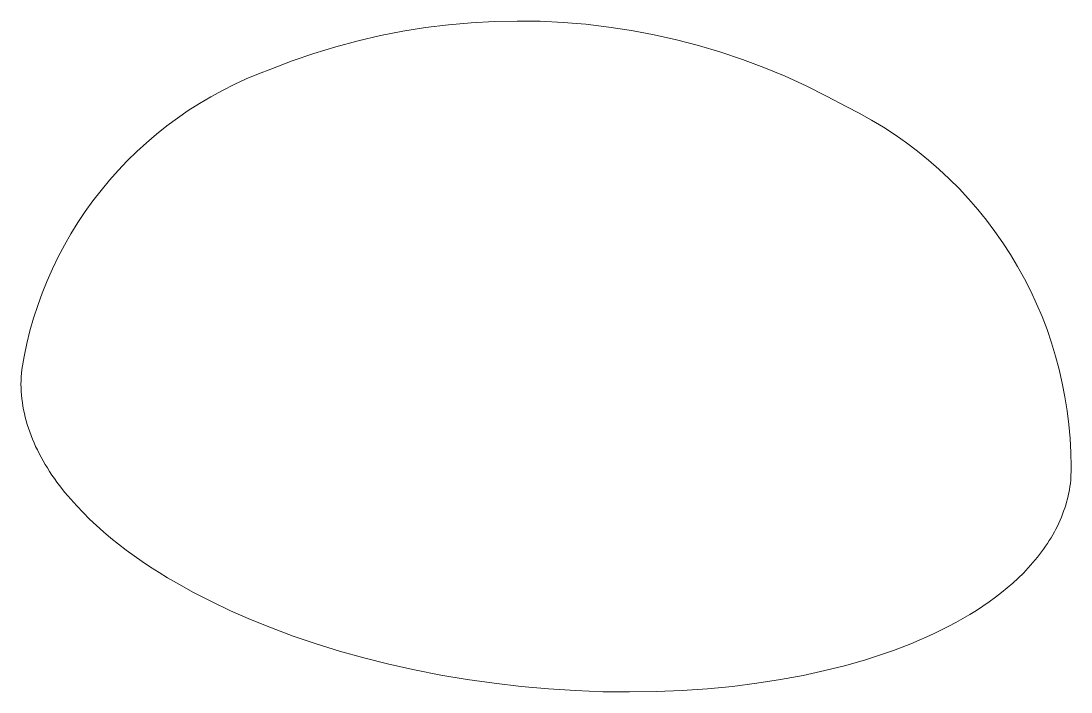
# Model space of a CAD drawing. Header units: inches. Extents: x -4 to 147, y -1 to 99.
# Drawn here: x 133.9807 to 134.4453, y 37.7513 to 38.0482 of the extents above; entities that cross this region are included whole.
import ezdxf

# ---------------------------------------------------------------- set-up
doc = ezdxf.new("R2010")
doc.units = ezdxf.units.IN
doc.layers.add('ZANO_R', color=7, linetype='Continuous', lineweight=0)

msp = doc.modelspace()

# ---------------------------------------------------------------- linework, layer by layer
at = {"layer": 'ZANO_R'}
for p, q in [((134.15972, 38.04526), (134.1698, 38.04652)), ((134.15972, 38.04526), (134.1698, 38.04652)), ((134.15972, 38.04526), (134.1698, 38.04652)), ((134.1698, 38.04652), (134.17992, 38.04743)), ((134.1698, 38.04652), (134.17992, 38.04743)), ((134.1698, 38.04652), (134.17992, 38.04743)), ((134.17992, 38.04743), (134.19007, 38.04799)), ((134.17992, 38.04743), (134.19007, 38.04798)), ((134.17992, 38.04743), (134.19007, 38.04798)), ((134.19007, 38.04798), (134.20023, 38.04819)), ((134.19007, 38.04798), (134.20023, 38.04819)), ((134.19007, 38.04799), (134.20023, 38.04819)), ((134.20023, 38.04819), (134.21039, 38.04805)), ((134.20023, 38.04819), (134.21039, 38.04805)), ((134.20023, 38.04819), (134.21039, 38.04805)), ((134.21039, 38.04805), (134.22054, 38.04756)), ((134.21039, 38.04805), (134.22054, 38.04756)), ((134.21039, 38.04805), (134.22054, 38.04756)), ((134.22054, 38.04756), (134.23067, 38.04672)), ((134.22054, 38.04756), (134.23067, 38.04672)), ((134.22054, 38.04756), (134.23067, 38.04672)), ((134.23067, 38.04672), (134.24076, 38.04553)), ((134.23067, 38.04672), (134.24076, 38.04553)), ((134.23067, 38.04672), (134.24076, 38.04553)), ((134.13971, 38.04171), (134.14968, 38.04366)), ((134.13971, 38.04171), (134.14968, 38.04366)), ((134.13971, 38.04171), (134.14968, 38.04366)), ((134.14968, 38.04366), (134.15972, 38.04526)), ((134.14968, 38.04366), (134.15972, 38.04526)), ((134.14968, 38.04366), (134.15972, 38.04526)), ((134.24076, 38.04553), (134.25081, 38.044)), ((134.24076, 38.04553), (134.25081, 38.044)), ((134.24076, 38.04553), (134.25081, 38.044)), ((134.25081, 38.044), (134.26079, 38.04212)), ((134.25081, 38.044), (134.26079, 38.04212)), ((134.25081, 38.044), (134.26079, 38.04212)), ((134.26079, 38.04212), (134.27071, 38.03989)), ((134.26079, 38.04212), (134.27071, 38.03989)), ((134.26079, 38.04212), (134.27071, 38.0399)), ((134.12, 38.03679), (134.12981, 38.03942)), ((134.12, 38.03679), (134.12981, 38.03942)), ((134.12, 38.03679), (134.12981, 38.03942)), ((134.12981, 38.03942), (134.13971, 38.04171)), ((134.12981, 38.03942), (134.13971, 38.04171)), ((134.12981, 38.03942), (134.13971, 38.04171)), ((134.27071, 38.0399), (134.28054, 38.03733)), ((134.27071, 38.03989), (134.28054, 38.03733)), ((134.27071, 38.03989), (134.28054, 38.03733)), ((134.28054, 38.03733), (134.29028, 38.03443)), ((134.28054, 38.03733), (134.29028, 38.03443)), ((134.28054, 38.03733), (134.29028, 38.03443)), ((134.10067, 38.03052), (134.11028, 38.03382)), ((134.10067, 38.03052), (134.11028, 38.03382)), ((134.10067, 38.03052), (134.11028, 38.03382)), ((134.11028, 38.03382), (134.12, 38.03679)), ((134.11028, 38.03382), (134.12, 38.03679)), ((134.11028, 38.03382), (134.12, 38.03679)), ((134.29028, 38.03443), (134.29991, 38.03119)), ((134.29028, 38.03443), (134.29991, 38.03119)), ((134.29028, 38.03443), (134.29991, 38.0312)), ((134.09117, 38.02689), (134.10067, 38.03052)), ((134.09117, 38.02689), (134.10067, 38.03052)), ((134.09117, 38.02689), (134.10067, 38.03052)), ((134.29991, 38.0312), (134.30943, 38.02763)), ((134.29991, 38.03119), (134.30943, 38.02763)), ((134.29991, 38.03119), (134.30943, 38.02763)), ((134.08032, 38.02256), (134.08571, 38.02482)), ((134.08032, 38.02256), (134.08571, 38.02482)), ((134.08032, 38.02256), (134.08571, 38.02482)), ((134.08571, 38.02482), (134.09117, 38.02689)), ((134.08571, 38.02482), (134.09117, 38.02689)), ((134.08571, 38.02482), (134.09117, 38.02689)), ((134.30943, 38.02763), (134.31882, 38.02374)), ((134.30943, 38.02763), (134.31882, 38.02374)), ((134.30943, 38.02763), (134.31882, 38.02374)), ((134.31882, 38.02374), (134.32806, 38.01953)), ((134.31882, 38.02374), (134.32806, 38.01953)), ((134.31882, 38.02374), (134.32806, 38.01953)), ((134.0698, 38.0175), (134.07502, 38.02012)), ((134.0698, 38.0175), (134.07502, 38.02012)), ((134.0698, 38.0175), (134.07502, 38.02012)), ((134.07502, 38.02012), (134.08032, 38.02256)), ((134.07502, 38.02012), (134.08032, 38.02256)), ((134.07502, 38.02012), (134.08032, 38.02256)), ((134.32806, 38.01953), (134.33716, 38.015)), ((134.32806, 38.01953), (134.33716, 38.015)), ((134.32806, 38.01953), (134.33716, 38.015)), ((134.05965, 38.01172), (134.06467, 38.0147)), ((134.05965, 38.01172), (134.06467, 38.0147)), ((134.05965, 38.01172), (134.06467, 38.0147)), ((134.06467, 38.0147), (134.0698, 38.0175)), ((134.06467, 38.0147), (134.0698, 38.0175)), ((134.06467, 38.0147), (134.0698, 38.0175)), ((134.33716, 38.015), (134.3461, 38.01016)), ((134.33716, 38.015), (134.3461, 38.01016)), ((134.33716, 38.015), (134.3461, 38.01016)), ((134.05473, 38.00857), (134.05965, 38.01172)), ((134.05473, 38.00857), (134.05965, 38.01172)), ((134.05473, 38.00857), (134.05965, 38.01172)), ((134.3461, 38.01016), (134.3516, 38.00735)), ((134.3461, 38.01016), (134.3516, 38.00735)), ((134.3461, 38.01016), (134.3516, 38.00735)), ((134.04522, 38.00178), (134.04992, 38.00526)), ((134.04522, 38.00178), (134.04992, 38.00526)), ((134.04522, 38.00178), (134.04992, 38.00526)), ((134.04992, 38.00526), (134.05473, 38.00857)), ((134.04992, 38.00526), (134.05473, 38.00857)), ((134.04992, 38.00526), (134.05473, 38.00857)), ((134.3516, 38.00735), (134.35699, 38.00436)), ((134.3516, 38.00735), (134.35699, 38.00436)), ((134.3516, 38.00735), (134.35699, 38.00436)), ((134.04065, 37.99814), (134.04522, 38.00178)), ((134.04065, 37.99814), (134.04522, 38.00178)), ((134.04065, 37.99814), (134.04522, 38.00178)), ((134.35699, 38.00436), (134.36228, 38.00117)), ((134.35699, 38.00436), (134.36228, 38.00117)), ((134.35699, 38.00436), (134.36228, 38.00117)), ((134.36228, 38.00117), (134.36745, 37.99781)), ((134.36228, 38.00117), (134.36745, 37.99781)), ((134.36228, 38.00117), (134.36745, 37.99781)), ((134.03621, 37.99435), (134.04065, 37.99814)), ((134.03621, 37.99435), (134.04065, 37.99814)), ((134.03621, 37.99435), (134.04065, 37.99814)), ((134.36745, 37.99781), (134.37251, 37.99426)), ((134.36745, 37.99781), (134.37251, 37.99426)), ((134.36745, 37.99781), (134.37251, 37.99426)), ((134.0319, 37.99041), (134.03621, 37.99435)), ((134.0319, 37.99041), (134.03621, 37.99435)), ((134.0319, 37.99041), (134.03621, 37.99435)), ((134.37251, 37.99426), (134.37744, 37.99054)), ((134.37251, 37.99426), (134.37744, 37.99054)), ((134.37251, 37.99426), (134.37744, 37.99054)), ((134.0237, 37.98209), (134.02773, 37.98632)), ((134.0237, 37.98209), (134.02773, 37.98632)), ((134.0237, 37.98209), (134.02773, 37.98632)), ((134.02773, 37.98632), (134.0319, 37.99041)), ((134.02773, 37.98632), (134.0319, 37.99041)), ((134.02773, 37.98632), (134.0319, 37.99041)), ((134.37744, 37.99054), (134.38223, 37.98666)), ((134.37744, 37.99054), (134.38223, 37.98666)), ((134.37744, 37.99054), (134.38223, 37.98666)), ((134.38223, 37.98666), (134.38688, 37.9826)), ((134.38223, 37.98666), (134.38688, 37.9826)), ((134.38223, 37.98666), (134.38688, 37.9826)), ((134.01982, 37.97772), (134.0237, 37.98209)), ((134.01982, 37.97772), (134.0237, 37.98209)), ((134.01982, 37.97772), (134.0237, 37.98209)), ((134.38688, 37.9826), (134.3914, 37.97839)), ((134.38688, 37.9826), (134.3914, 37.97839)), ((134.38688, 37.9826), (134.3914, 37.97839)), ((134.01609, 37.97322), (134.01982, 37.97772)), ((134.01609, 37.97322), (134.01982, 37.97772)), ((134.01609, 37.97322), (134.01982, 37.97772)), ((134.3914, 37.97839), (134.39576, 37.97402)), ((134.3914, 37.97839), (134.39576, 37.97402)), ((134.3914, 37.97839), (134.39576, 37.97402)), ((134.01252, 37.9686), (134.01609, 37.97322)), ((134.01252, 37.9686), (134.01609, 37.97322)), ((134.01252, 37.9686), (134.01609, 37.97322)), ((134.39576, 37.97402), (134.39996, 37.9695)), ((134.39576, 37.97402), (134.39996, 37.9695)), ((134.39576, 37.97402), (134.39996, 37.9695)), ((134.00911, 37.96386), (134.01252, 37.9686)), ((134.00911, 37.96386), (134.01252, 37.9686)), ((134.00911, 37.96386), (134.01252, 37.9686)), ((134.39996, 37.9695), (134.40401, 37.96484)), ((134.39996, 37.9695), (134.40401, 37.96484)), ((134.39996, 37.9695), (134.40401, 37.96484)), ((134.00587, 37.959), (134.00911, 37.96386)), ((134.00587, 37.959), (134.00911, 37.96386)), ((134.00587, 37.959), (134.00911, 37.96386)), ((134.40401, 37.96484), (134.40789, 37.96004)), ((134.40401, 37.96484), (134.40789, 37.96004)), ((134.40401, 37.96484), (134.40789, 37.96004)), ((134.00279, 37.95403), (134.00587, 37.959)), ((134.00279, 37.95403), (134.00587, 37.959)), ((134.00279, 37.95403), (134.00587, 37.959)), ((134.40789, 37.96004), (134.4116, 37.95511)), ((134.40789, 37.96004), (134.4116, 37.95511)), ((134.40789, 37.96004), (134.4116, 37.95511)), ((133.99989, 37.94897), (134.00279, 37.95403)), ((133.99989, 37.94897), (134.00279, 37.95403)), ((133.99989, 37.94897), (134.00279, 37.95403)), ((134.4116, 37.95511), (134.41514, 37.95005)), ((134.4116, 37.95511), (134.41514, 37.95005)), ((134.4116, 37.95511), (134.41514, 37.95005)), ((133.99716, 37.9438), (133.99989, 37.94897)), ((133.99716, 37.9438), (133.99989, 37.94897)), ((133.99716, 37.9438), (133.99989, 37.94897)), ((134.41514, 37.95005), (134.4185, 37.94487)), ((134.41514, 37.95005), (134.4185, 37.94487)), ((134.41514, 37.95005), (134.4185, 37.94487)), ((134.4185, 37.94487), (134.42167, 37.93958)), ((134.4185, 37.94487), (134.42167, 37.93958)), ((134.4185, 37.94487), (134.42167, 37.93958)), ((133.99462, 37.93854), (133.99716, 37.9438)), ((133.99462, 37.93854), (133.99716, 37.9438)), ((133.99462, 37.93854), (133.99716, 37.9438)), ((133.99225, 37.9332), (133.99462, 37.93854)), ((133.99225, 37.9332), (133.99462, 37.93854)), ((133.99225, 37.9332), (133.99462, 37.93854)), ((134.42167, 37.93958), (134.42466, 37.93417)), ((134.42167, 37.93958), (134.42466, 37.93417)), ((134.42167, 37.93958), (134.42466, 37.93417)), ((133.99007, 37.92778), (133.99225, 37.9332)), ((133.99007, 37.92778), (133.99225, 37.9332)), ((133.99007, 37.92778), (133.99225, 37.9332)), ((134.42466, 37.93417), (134.42746, 37.92867)), ((134.42466, 37.93417), (134.42746, 37.92867)), ((134.42466, 37.93417), (134.42746, 37.92867)), ((133.98808, 37.92229), (133.99007, 37.92778)), ((133.98808, 37.92229), (133.99007, 37.92778)), ((133.98808, 37.92229), (133.99007, 37.92778)), ((134.42746, 37.92867), (134.43006, 37.92308)), ((134.42746, 37.92867), (134.43006, 37.92308)), ((134.42746, 37.92867), (134.43006, 37.92308)), ((133.98628, 37.91673), (133.98808, 37.92229)), ((133.98628, 37.91673), (133.98808, 37.92229)), ((133.98628, 37.91673), (133.98808, 37.92229)), ((134.43006, 37.92308), (134.43247, 37.91739)), ((134.43006, 37.92308), (134.43247, 37.91739)), ((134.43006, 37.92308), (134.43247, 37.91739)), ((133.98467, 37.91112), (133.98628, 37.91673)), ((133.98467, 37.91112), (133.98628, 37.91673)), ((133.98467, 37.91112), (133.98628, 37.91673)), ((134.43247, 37.91739), (134.43468, 37.91163)), ((134.43247, 37.91739), (134.43468, 37.91163)), ((134.43247, 37.91739), (134.43468, 37.91163)), ((133.98325, 37.90545), (133.98467, 37.91112)), ((133.98325, 37.90545), (133.98467, 37.91112)), ((133.98325, 37.90545), (133.98467, 37.91112)), ((134.43468, 37.91163), (134.43668, 37.90579)), ((134.43468, 37.91163), (134.43668, 37.90579)), ((134.43468, 37.91163), (134.43668, 37.90579)), ((133.98203, 37.89974), (133.98325, 37.90545)), ((133.98203, 37.89974), (133.98325, 37.90545)), ((133.98203, 37.89974), (133.98325, 37.90545)), ((134.43668, 37.90579), (134.43848, 37.89989)), ((134.43668, 37.90579), (134.43848, 37.89989)), ((134.43668, 37.90579), (134.43848, 37.89989)), ((133.98101, 37.89399), (133.98203, 37.89974)), ((133.98101, 37.89399), (133.98203, 37.89974)), ((133.98101, 37.89399), (133.98203, 37.89974)), ((134.43848, 37.89989), (134.44007, 37.89392)), ((134.43848, 37.89989), (134.44007, 37.89392)), ((134.43848, 37.89989), (134.44007, 37.89392)), ((133.98086, 37.89239), (133.98101, 37.89399)), ((133.98086, 37.89239), (133.98101, 37.89399)), ((133.98086, 37.89239), (133.98101, 37.89399)), ((134.44007, 37.89392), (134.44146, 37.88791)), ((134.44007, 37.89392), (134.44146, 37.88791)), ((134.44007, 37.89392), (134.44146, 37.88791)), ((133.98069, 37.88756), (133.9807, 37.88917)), ((133.98069, 37.88756), (133.9807, 37.88917)), ((133.98069, 37.88756), (133.9807, 37.88917)), ((133.9807, 37.88917), (133.98076, 37.89078)), ((133.9807, 37.88917), (133.98076, 37.89078)), ((133.9807, 37.88917), (133.98076, 37.89078)), ((133.98076, 37.89078), (133.98086, 37.89239)), ((133.98076, 37.89078), (133.98086, 37.89239)), ((133.98076, 37.89078), (133.98086, 37.89239)), ((133.98072, 37.88594), (133.98069, 37.88756)), ((133.98072, 37.88594), (133.98069, 37.88756)), ((133.98072, 37.88594), (133.98069, 37.88756)), ((133.9808, 37.88432), (133.98072, 37.88594)), ((133.9808, 37.88432), (133.98072, 37.88594)), ((133.9808, 37.88432), (133.98072, 37.88594)), ((133.98092, 37.8827), (133.9808, 37.88432)), ((133.98092, 37.8827), (133.9808, 37.88432)), ((133.98092, 37.8827), (133.9808, 37.88432)), ((134.44146, 37.88791), (134.44263, 37.88185)), ((134.44146, 37.88791), (134.44263, 37.88185)), ((134.44146, 37.88791), (134.44263, 37.88185)), ((133.98108, 37.88107), (133.98092, 37.8827)), ((133.98108, 37.88107), (133.98092, 37.8827)), ((133.98108, 37.88107), (133.98092, 37.8827)), ((133.98129, 37.87945), (133.98108, 37.88107)), ((133.98129, 37.87945), (133.98108, 37.88107)), ((133.98129, 37.87945), (133.98108, 37.88107)), ((133.98154, 37.87782), (133.98129, 37.87945)), ((133.98154, 37.87782), (133.98129, 37.87945)), ((133.98154, 37.87782), (133.98129, 37.87945)), ((134.44263, 37.88185), (134.44359, 37.87575)), ((134.44263, 37.88185), (134.44359, 37.87575)), ((134.44263, 37.88185), (134.44359, 37.87575)), ((133.98184, 37.87619), (133.98154, 37.87782)), ((133.98184, 37.87619), (133.98154, 37.87782)), ((133.98184, 37.87619), (133.98154, 37.87782)), ((133.98218, 37.87456), (133.98184, 37.87619)), ((133.98218, 37.87456), (133.98184, 37.87619)), ((133.98218, 37.87456), (133.98184, 37.87619)), ((134.44359, 37.87575), (134.44434, 37.86962)), ((134.44359, 37.87575), (134.44434, 37.86962)), ((134.44359, 37.87575), (134.44434, 37.86962)), ((133.98256, 37.87294), (133.98218, 37.87456)), ((133.98256, 37.87294), (133.98218, 37.87456)), ((133.98256, 37.87294), (133.98218, 37.87456)), ((133.98299, 37.87131), (133.98256, 37.87294)), ((133.98299, 37.87131), (133.98256, 37.87294)), ((133.98299, 37.87131), (133.98256, 37.87294)), ((133.98346, 37.86968), (133.98299, 37.87131)), ((133.98346, 37.86968), (133.98299, 37.87131)), ((133.98346, 37.86968), (133.98299, 37.87131)), ((133.98398, 37.86806), (133.98346, 37.86968)), ((133.98398, 37.86806), (133.98346, 37.86968)), ((133.98398, 37.86806), (133.98346, 37.86968)), ((133.98453, 37.86644), (133.98398, 37.86806)), ((133.98453, 37.86644), (133.98398, 37.86806)), ((133.98453, 37.86644), (133.98398, 37.86806)), ((133.98513, 37.86482), (133.98453, 37.86644)), ((133.98513, 37.86482), (133.98453, 37.86644)), ((133.98513, 37.86482), (133.98453, 37.86644)), ((134.44434, 37.86962), (134.44487, 37.86347)), ((134.44434, 37.86962), (134.44487, 37.86347)), ((134.44434, 37.86962), (134.44487, 37.86347)), ((133.98577, 37.8632), (133.98513, 37.86482)), ((133.98577, 37.8632), (133.98513, 37.86482)), ((133.98577, 37.8632), (133.98513, 37.86482)), ((133.98645, 37.86159), (133.98577, 37.8632)), ((133.98645, 37.86159), (133.98577, 37.8632)), ((133.98645, 37.86159), (133.98577, 37.8632)), ((133.98718, 37.85998), (133.98645, 37.86159)), ((133.98718, 37.85998), (133.98645, 37.86159)), ((133.98718, 37.85998), (133.98645, 37.86159)), ((134.44487, 37.86347), (134.44519, 37.85731)), ((134.44487, 37.86347), (134.44519, 37.85731)), ((134.44487, 37.86347), (134.44519, 37.85731)), ((133.98794, 37.85837), (133.98718, 37.85998)), ((133.98794, 37.85837), (133.98718, 37.85998)), ((133.98794, 37.85837), (133.98718, 37.85998)), ((133.98875, 37.85677), (133.98794, 37.85837)), ((133.98875, 37.85677), (133.98794, 37.85837)), ((133.98875, 37.85677), (133.98794, 37.85837)), ((133.98959, 37.85517), (133.98875, 37.85677)), ((133.98959, 37.85517), (133.98875, 37.85677)), ((133.98959, 37.85517), (133.98875, 37.85677)), ((134.44519, 37.85731), (134.4453, 37.85114)), ((134.44519, 37.85731), (134.4453, 37.85114)), ((134.44519, 37.85731), (134.4453, 37.85114)), ((133.99047, 37.85358), (133.98959, 37.85517)), ((133.99047, 37.85358), (133.98959, 37.85517)), ((133.99047, 37.85358), (133.98959, 37.85517)), ((133.9914, 37.852), (133.99047, 37.85358)), ((133.9914, 37.852), (133.99047, 37.85358)), ((133.9914, 37.852), (133.99047, 37.85358)), ((133.99236, 37.85042), (133.9914, 37.852)), ((133.99236, 37.85042), (133.9914, 37.852)), ((133.99236, 37.85042), (133.9914, 37.852)), ((133.99336, 37.84885), (133.99236, 37.85042)), ((133.99336, 37.84885), (133.99236, 37.85042)), ((133.99336, 37.84885), (133.99236, 37.85042)), ((133.9944, 37.84729), (133.99336, 37.84885)), ((133.9944, 37.84729), (133.99336, 37.84885)), ((133.9944, 37.84729), (133.99336, 37.84885)), ((133.99547, 37.84573), (133.9944, 37.84729)), ((133.99547, 37.84573), (133.9944, 37.84729)), ((133.99547, 37.84573), (133.9944, 37.84729)), ((134.4453, 37.85114), (134.44518, 37.84496)), ((134.4453, 37.85114), (134.44518, 37.84496)), ((134.4453, 37.85114), (134.44518, 37.84496)), ((133.99658, 37.84419), (133.99547, 37.84573)), ((133.99658, 37.84419), (133.99547, 37.84573)), ((133.99658, 37.84419), (133.99547, 37.84573)), ((133.99773, 37.84265), (133.99658, 37.84419)), ((133.99773, 37.84265), (133.99658, 37.84419)), ((133.99773, 37.84265), (133.99658, 37.84419)), ((134.00013, 37.8396), (133.99773, 37.84265)), ((134.00013, 37.8396), (133.99773, 37.84265)), ((134.00013, 37.8396), (133.99773, 37.84265)), ((134.44482, 37.84219), (134.44459, 37.8408)), ((134.44482, 37.84219), (134.44459, 37.8408)), ((134.44482, 37.84219), (134.44459, 37.8408)), ((134.44502, 37.84357), (134.44482, 37.84219)), ((134.44502, 37.84357), (134.44482, 37.84219)), ((134.44502, 37.84357), (134.44482, 37.84219)), ((134.44518, 37.84496), (134.44502, 37.84357)), ((134.44518, 37.84496), (134.44502, 37.84357)), ((134.44518, 37.84496), (134.44502, 37.84357)), ((134.00267, 37.83658), (134.00013, 37.8396)), ((134.00267, 37.83658), (134.00013, 37.8396)), ((134.00267, 37.83658), (134.00013, 37.8396)), ((134.44403, 37.83806), (134.4437, 37.83669)), ((134.44403, 37.83806), (134.4437, 37.83669)), ((134.44403, 37.83806), (134.4437, 37.83669)), ((134.44433, 37.83943), (134.44403, 37.83806)), ((134.44433, 37.83943), (134.44403, 37.83806)), ((134.44433, 37.83943), (134.44403, 37.83806)), ((134.44459, 37.8408), (134.44433, 37.83943)), ((134.44459, 37.8408), (134.44433, 37.83943)), ((134.44459, 37.8408), (134.44433, 37.83943)), ((134.00533, 37.83361), (134.00267, 37.83658)), ((134.00533, 37.83361), (134.00267, 37.83658)), ((134.00533, 37.83361), (134.00267, 37.83658)), ((134.00813, 37.83068), (134.00533, 37.83361)), ((134.00813, 37.83068), (134.00533, 37.83361)), ((134.00813, 37.83068), (134.00533, 37.83361)), ((134.44294, 37.83397), (134.44251, 37.83263)), ((134.44294, 37.83397), (134.44251, 37.83263)), ((134.44294, 37.83397), (134.44251, 37.83263)), ((134.44333, 37.83533), (134.44294, 37.83397)), ((134.44333, 37.83533), (134.44294, 37.83397)), ((134.44333, 37.83533), (134.44294, 37.83397)), ((134.4437, 37.83669), (134.44333, 37.83533)), ((134.4437, 37.83669), (134.44333, 37.83533)), ((134.4437, 37.83669), (134.44333, 37.83533)), ((134.01104, 37.82779), (134.00813, 37.83068)), ((134.01104, 37.82779), (134.00813, 37.83068)), ((134.01104, 37.82779), (134.00813, 37.83068)), ((134.44103, 37.82862), (134.44047, 37.8273)), ((134.44103, 37.82862), (134.44047, 37.8273)), ((134.44103, 37.82862), (134.44047, 37.8273)), ((134.44155, 37.82995), (134.44103, 37.82862)), ((134.44155, 37.82995), (134.44103, 37.82862)), ((134.44155, 37.82995), (134.44103, 37.82862)), ((134.44205, 37.83128), (134.44155, 37.82995)), ((134.44205, 37.83128), (134.44155, 37.82995)), ((134.44205, 37.83128), (134.44155, 37.82995)), ((134.44251, 37.83263), (134.44205, 37.83128)), ((134.44251, 37.83263), (134.44205, 37.83128)), ((134.44251, 37.83263), (134.44205, 37.83128)), ((134.01407, 37.82495), (134.01104, 37.82779)), ((134.01407, 37.82495), (134.01104, 37.82779)), ((134.01407, 37.82495), (134.01104, 37.82779)), ((134.01721, 37.82216), (134.01407, 37.82495)), ((134.01721, 37.82216), (134.01407, 37.82495)), ((134.01721, 37.82216), (134.01407, 37.82495)), ((134.43926, 37.82469), (134.43861, 37.82339)), ((134.43926, 37.82469), (134.43861, 37.82339)), ((134.43926, 37.82469), (134.43861, 37.82339)), ((134.43988, 37.82599), (134.43926, 37.82469)), ((134.43988, 37.82599), (134.43926, 37.82469)), ((134.43988, 37.82599), (134.43926, 37.82469)), ((134.44047, 37.8273), (134.43988, 37.82599)), ((134.44047, 37.8273), (134.43988, 37.82599)), ((134.44047, 37.8273), (134.43988, 37.82599)), ((134.02045, 37.81942), (134.01721, 37.82216)), ((134.02045, 37.81942), (134.01721, 37.82216)), ((134.02045, 37.81942), (134.01721, 37.82216)), ((134.02379, 37.81674), (134.02045, 37.81942)), ((134.02379, 37.81674), (134.02045, 37.81942)), ((134.02379, 37.81674), (134.02045, 37.81942)), ((134.43647, 37.81955), (134.4357, 37.81829)), ((134.43647, 37.81955), (134.4357, 37.81829)), ((134.43647, 37.81955), (134.4357, 37.81829)), ((134.43721, 37.82082), (134.43647, 37.81955)), ((134.43721, 37.82082), (134.43647, 37.81955)), ((134.43721, 37.82082), (134.43647, 37.81955)), ((134.43793, 37.8221), (134.43721, 37.82082)), ((134.43793, 37.8221), (134.43721, 37.82082)), ((134.43793, 37.8221), (134.43721, 37.82082)), ((134.43861, 37.82339), (134.43793, 37.8221)), ((134.43861, 37.82339), (134.43793, 37.8221)), ((134.43861, 37.82339), (134.43793, 37.8221)), ((134.02723, 37.81411), (134.02379, 37.81674)), ((134.02723, 37.81411), (134.02379, 37.81674)), ((134.02723, 37.81411), (134.02379, 37.81674)), ((134.4332, 37.81456), (134.43231, 37.81334)), ((134.4332, 37.81456), (134.43231, 37.81334)), ((134.4332, 37.81456), (134.43231, 37.81334)), ((134.43406, 37.8158), (134.4332, 37.81456)), ((134.43406, 37.8158), (134.4332, 37.81456)), ((134.43406, 37.8158), (134.4332, 37.81456)), ((134.43489, 37.81704), (134.43406, 37.8158)), ((134.43489, 37.81704), (134.43406, 37.8158)), ((134.43489, 37.81704), (134.43406, 37.8158)), ((134.4357, 37.81829), (134.43489, 37.81704)), ((134.4357, 37.81829), (134.43489, 37.81704)), ((134.4357, 37.81829), (134.43489, 37.81704)), ((134.03075, 37.81153), (134.02723, 37.81411)), ((134.03075, 37.81153), (134.02723, 37.81411)), ((134.03075, 37.81153), (134.02723, 37.81411)), ((134.03435, 37.80902), (134.03075, 37.81153)), ((134.03435, 37.80902), (134.03075, 37.81153)), ((134.03435, 37.80902), (134.03075, 37.81153)), ((134.42948, 37.80974), (134.42848, 37.80855)), ((134.42948, 37.80974), (134.42848, 37.80855)), ((134.42948, 37.80974), (134.42848, 37.80855)), ((134.43045, 37.81093), (134.42948, 37.80974)), ((134.43045, 37.81093), (134.42948, 37.80974)), ((134.43045, 37.81093), (134.42948, 37.80974)), ((134.43139, 37.81213), (134.43045, 37.81093)), ((134.43139, 37.81213), (134.43045, 37.81093)), ((134.43139, 37.81213), (134.43045, 37.81093)), ((134.43231, 37.81334), (134.43139, 37.81213)), ((134.43231, 37.81334), (134.43139, 37.81213)), ((134.43231, 37.81334), (134.43139, 37.81213)), ((134.03802, 37.80656), (134.03435, 37.80902)), ((134.03802, 37.80656), (134.03435, 37.80902)), ((134.03802, 37.80656), (134.03435, 37.80902)), ((134.04177, 37.80416), (134.03802, 37.80656)), ((134.04177, 37.80416), (134.03802, 37.80656)), ((134.04177, 37.80416), (134.03802, 37.80656)), ((134.4264, 37.80623), (134.42421, 37.80394)), ((134.4264, 37.80623), (134.42421, 37.80394)), ((134.4264, 37.80623), (134.42421, 37.80394)), ((134.42848, 37.80855), (134.4264, 37.80623)), ((134.42848, 37.80855), (134.4264, 37.80623)), ((134.42848, 37.80855), (134.4264, 37.80623)), ((134.04558, 37.80182), (134.04177, 37.80416)), ((134.04558, 37.80182), (134.04177, 37.80416)), ((134.04558, 37.80182), (134.04177, 37.80416)), ((134.04945, 37.79954), (134.04558, 37.80182)), ((134.04945, 37.79954), (134.04558, 37.80182)), ((134.04945, 37.79954), (134.04558, 37.80182)), ((134.42193, 37.8017), (134.41955, 37.79951)), ((134.42193, 37.8017), (134.41955, 37.79951)), ((134.42193, 37.8017), (134.41955, 37.79951)), ((134.42421, 37.80394), (134.42193, 37.8017)), ((134.42421, 37.80394), (134.42193, 37.8017)), ((134.42421, 37.80394), (134.42193, 37.8017)), ((134.05697, 37.79536), (134.04945, 37.79954)), ((134.05697, 37.79536), (134.04945, 37.79954)), ((134.05697, 37.79536), (134.04945, 37.79954)), ((134.41707, 37.79737), (134.41451, 37.79528)), ((134.41707, 37.79737), (134.41451, 37.79528)), ((134.41707, 37.79737), (134.41451, 37.79528)), ((134.41955, 37.79951), (134.41707, 37.79737)), ((134.41955, 37.79951), (134.41707, 37.79737)), ((134.41955, 37.79951), (134.41707, 37.79737)), ((134.06494, 37.79126), (134.05697, 37.79536)), ((134.06494, 37.79126), (134.05697, 37.79536)), ((134.06494, 37.79126), (134.05697, 37.79536)), ((134.07336, 37.78725), (134.06494, 37.79126)), ((134.07336, 37.78725), (134.06494, 37.79126)), ((134.07336, 37.78725), (134.06494, 37.79126)), ((134.40913, 37.79124), (134.40632, 37.7893)), ((134.40913, 37.79124), (134.40632, 37.7893)), ((134.40913, 37.79124), (134.40632, 37.7893)), ((134.41186, 37.79323), (134.40913, 37.79124)), ((134.41186, 37.79323), (134.40913, 37.79124)), ((134.41186, 37.79323), (134.40913, 37.79124)), ((134.41451, 37.79528), (134.41186, 37.79323)), ((134.41451, 37.79528), (134.41186, 37.79323)), ((134.41451, 37.79528), (134.41186, 37.79323)), ((134.08221, 37.78337), (134.07336, 37.78725)), ((134.08221, 37.78337), (134.07336, 37.78725)), ((134.08221, 37.78337), (134.07336, 37.78725)), ((134.40344, 37.78741), (134.40048, 37.78558)), ((134.40344, 37.78741), (134.40048, 37.78558)), ((134.40344, 37.78741), (134.40048, 37.78558)), ((134.40632, 37.7893), (134.40344, 37.78741)), ((134.40632, 37.7893), (134.40344, 37.78741)), ((134.40632, 37.7893), (134.40344, 37.78741)), ((134.09149, 37.77962), (134.08221, 37.78337)), ((134.09149, 37.77962), (134.08221, 37.78337)), ((134.09149, 37.77962), (134.08221, 37.78337)), ((134.39437, 37.78206), (134.39122, 37.78038)), ((134.39437, 37.78206), (134.39122, 37.78038)), ((134.39437, 37.78206), (134.39122, 37.78038)), ((134.39746, 37.78379), (134.39437, 37.78206)), ((134.39746, 37.78379), (134.39437, 37.78206)), ((134.39746, 37.78379), (134.39437, 37.78206)), ((134.40048, 37.78558), (134.39746, 37.78379)), ((134.40048, 37.78558), (134.39746, 37.78379)), ((134.40048, 37.78558), (134.39746, 37.78379)), ((134.10117, 37.77602), (134.09149, 37.77962)), ((134.10117, 37.77602), (134.09149, 37.77962)), ((134.10117, 37.77602), (134.09149, 37.77962)), ((134.38477, 37.77719), (134.38147, 37.77567)), ((134.38477, 37.77719), (134.38147, 37.77567)), ((134.38477, 37.77719), (134.38147, 37.77567)), ((134.38802, 37.77876), (134.38477, 37.77719)), ((134.38802, 37.77876), (134.38477, 37.77719)), ((134.38802, 37.77876), (134.38477, 37.77719)), ((134.39122, 37.78038), (134.38802, 37.77876)), ((134.39122, 37.78038), (134.38802, 37.77876)), ((134.39122, 37.78038), (134.38802, 37.77876)), ((134.11125, 37.7726), (134.10117, 37.77602)), ((134.11125, 37.7726), (134.10117, 37.77602)), ((134.11125, 37.7726), (134.10117, 37.77602)), ((134.12168, 37.76938), (134.11125, 37.7726)), ((134.12168, 37.76938), (134.11125, 37.7726)), ((134.12168, 37.76938), (134.11125, 37.7726)), ((134.37445, 37.77267), (134.37066, 37.77118)), ((134.37445, 37.77267), (134.37066, 37.77118)), ((134.37445, 37.77267), (134.37066, 37.77118)), ((134.37812, 37.7742), (134.37445, 37.77267)), ((134.37812, 37.7742), (134.37445, 37.77267)), ((134.37812, 37.7742), (134.37445, 37.77267)), ((134.38147, 37.77567), (134.37812, 37.7742)), ((134.38147, 37.77567), (134.37812, 37.7742)), ((134.38147, 37.77567), (134.37812, 37.7742)), ((134.13245, 37.76637), (134.12168, 37.76938)), ((134.13245, 37.76637), (134.12168, 37.76938)), ((134.13245, 37.76637), (134.12168, 37.76938)), ((134.36275, 37.7683), (134.35439, 37.76559)), ((134.36275, 37.7683), (134.35439, 37.76559)), ((134.36275, 37.7683), (134.35439, 37.76559)), ((134.36676, 37.76972), (134.36275, 37.7683)), ((134.36676, 37.76972), (134.36275, 37.7683)), ((134.36676, 37.76972), (134.36275, 37.7683)), ((134.37066, 37.77118), (134.36676, 37.76972)), ((134.37066, 37.77118), (134.36676, 37.76972)), ((134.37066, 37.77118), (134.36676, 37.76972)), ((134.14352, 37.76359), (134.13245, 37.76637)), ((134.14352, 37.76359), (134.13245, 37.76637)), ((134.14352, 37.76359), (134.13245, 37.76637)), ((134.15486, 37.76106), (134.14352, 37.76359)), ((134.15486, 37.76106), (134.14352, 37.76359)), ((134.15486, 37.76106), (134.14352, 37.76359)), ((134.35439, 37.76559), (134.34559, 37.76306)), ((134.35439, 37.76559), (134.34559, 37.76306)), ((134.35439, 37.76559), (134.34559, 37.76306)), ((134.16643, 37.7588), (134.15486, 37.76106)), ((134.16643, 37.7588), (134.15486, 37.76106)), ((134.16643, 37.7588), (134.15486, 37.76106)), ((134.17817, 37.75682), (134.16643, 37.7588)), ((134.17817, 37.75682), (134.16643, 37.7588)), ((134.17817, 37.75682), (134.16643, 37.7588)), ((134.32672, 37.75863), (134.31669, 37.75676)), ((134.32672, 37.75863), (134.31669, 37.75676)), ((134.32672, 37.75863), (134.31669, 37.75676)), ((134.33636, 37.76074), (134.32672, 37.75863)), ((134.33636, 37.76074), (134.32672, 37.75863)), ((134.33636, 37.76074), (134.32672, 37.75863)), ((134.34559, 37.76306), (134.33636, 37.76074)), ((134.34559, 37.76306), (134.33636, 37.76074)), ((134.34559, 37.76306), (134.33636, 37.76074)), ((134.19006, 37.75513), (134.17817, 37.75682)), ((134.19006, 37.75513), (134.17817, 37.75682)), ((134.19006, 37.75513), (134.17817, 37.75682)), ((134.20204, 37.75373), (134.19006, 37.75513)), ((134.20204, 37.75373), (134.19006, 37.75513)), ((134.20204, 37.75373), (134.19006, 37.75513)), ((134.29556, 37.75379), (134.28452, 37.75272)), ((134.29556, 37.75379), (134.28452, 37.75272)), ((134.29556, 37.75379), (134.28452, 37.75272)), ((134.30629, 37.75515), (134.29556, 37.75379)), ((134.30629, 37.75515), (134.29556, 37.75379)), ((134.30629, 37.75515), (134.29556, 37.75379)), ((134.31669, 37.75676), (134.30629, 37.75515)), ((134.31669, 37.75676), (134.30629, 37.75515)), ((134.31669, 37.75676), (134.30629, 37.75515)), ((134.21407, 37.75265), (134.20204, 37.75373)), ((134.21407, 37.75265), (134.20204, 37.75373)), ((134.21407, 37.75265), (134.20204, 37.75373)), ((134.22609, 37.75188), (134.21407, 37.75265)), ((134.22609, 37.75188), (134.21407, 37.75265)), ((134.22609, 37.75188), (134.21407, 37.75265)), ((134.23807, 37.75143), (134.22609, 37.75188)), ((134.23807, 37.75143), (134.22609, 37.75188)), ((134.23807, 37.75143), (134.22609, 37.75188)), ((134.24994, 37.75129), (134.23807, 37.75143)), ((134.24994, 37.75129), (134.23807, 37.75143)), ((134.24994, 37.75129), (134.23807, 37.75143)), ((134.26167, 37.75146), (134.24994, 37.75129)), ((134.26167, 37.75146), (134.24994, 37.75129)), ((134.26167, 37.75146), (134.24994, 37.75129)), ((134.27321, 37.75194), (134.26167, 37.75146)), ((134.27321, 37.75194), (134.26167, 37.75146)), ((134.27321, 37.75194), (134.26167, 37.75146)), ((134.28452, 37.75272), (134.27321, 37.75194)), ((134.28452, 37.75272), (134.27321, 37.75194)), ((134.28452, 37.75272), (134.27321, 37.75194))]:
    msp.add_line(p, q, dxfattribs=at)

doc.saveas('drawing.dxf')
